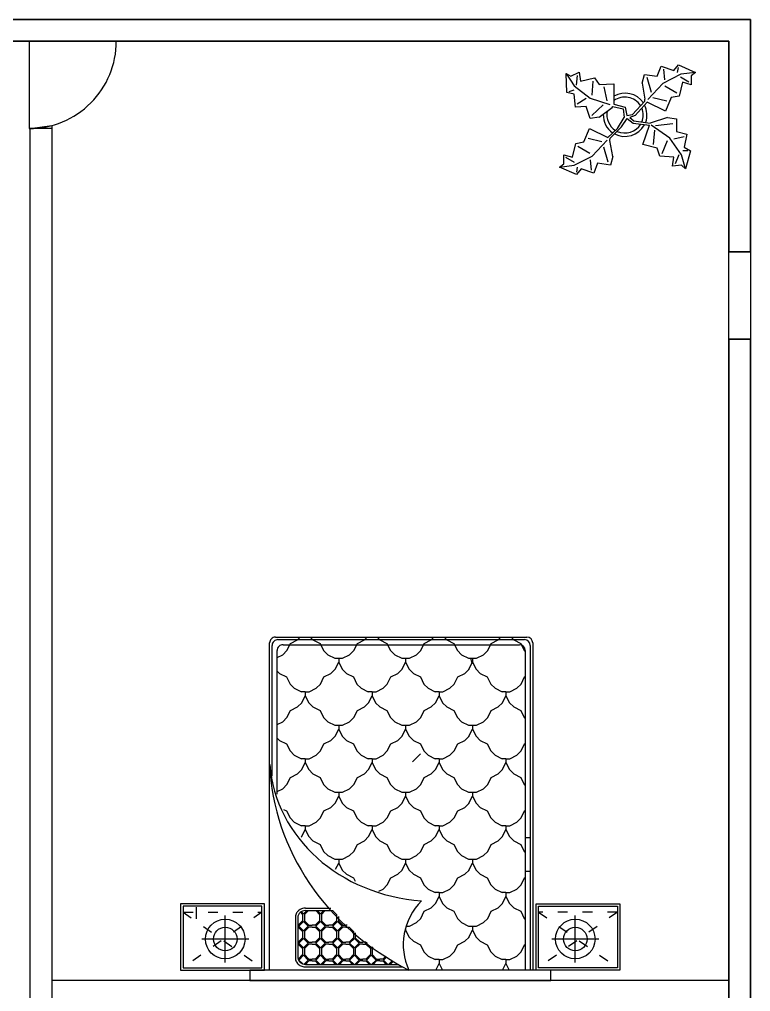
# Model space of a CAD drawing. Header units: inches. Extents: x -2288 to 2509, y 3194 to 5046.
# Drawn here: x -1173.6 to -972.7, y 3527.3 to 3794.3 of the extents above; entities that cross this region are included whole.
import ezdxf

# ---------------------------------------------------------------- set-up
doc = ezdxf.new("R2010")
doc.units = ezdxf.units.IN
doc.header["$MEASUREMENT"] = 0
doc.linetypes.add('ACAD_ISO03W100', pattern=[30, 12, -18])

# ---------------------------------------------------------------- blocks, each defined once
blk = doc.blocks.new('A$C029D5C69')
for p, q in [((0.4164, 2.0693), (0.4164, 2.0066)), ((2.2315, 2.0693), (0.4164, 2.0693)), ((2.2315, 2.0066), (2.2315, 2.0693)), ((0, 1.606), (0, 2.0066)), ((0, 2.0066), (0.505, 2.0066)), ((0.0151, 1.6211), (0.0151, 1.9915)), ((0.0151, 1.9915), (0.4899, 1.9915)), ((0.4164, 2.0066), (2.2315, 2.0066)), ((0.4899, 1.9915), (0.4899, 1.6211)), ((0.505, 2.0066), (0.505, 1.606)), ((0.5252, 0.0351), (0.5252, 2.0066)), ((0.5403, 0.0502), (0.5403, 2.0066)), ((0.5706, 0.0805), (0.5706, 2.0066)), ((0.6869, 1.966), (0.6666, 2.0066)), ((0.7072, 2.0066), (0.6869, 1.966)), ((1.0902, 1.966), (1.0699, 2.0066)), ((1.1106, 2.0066), (1.0902, 1.966)), ((2.1114, 2.0087), (2.1114, 0.0351)), ((2.6479, 2.0066), (2.1429, 2.0066)), ((2.1429, 2.0066), (2.1429, 1.606)), ((2.6328, 1.9915), (2.158, 1.9915)), ((2.158, 1.9915), (2.158, 1.6211)), ((2.6328, 1.6211), (2.6328, 1.9915)), ((2.6479, 1.606), (2.6479, 2.0066)), ((0.2689, 1.9609), (0.2689, 1.6764)), ((0.6634, 1.9425), (0.621, 1.9213)), ((0.6634, 1.9425), (0.621, 1.9213)), ((0.6869, 1.9425), (0.6634, 1.9425)), ((0.6869, 1.9425), (0.6869, 1.966)), ((0.6869, 1.9425), (0.6869, 1.966)), ((0.6869, 1.9425), (0.7104, 1.9425)), ((0.7528, 1.9213), (0.7104, 1.9425)), ((0.7528, 1.9213), (0.7104, 1.9425)), ((1.0668, 1.9425), (1.0244, 1.9213)), ((1.0668, 1.9425), (1.0244, 1.9213)), ((1.0902, 1.9425), (1.0668, 1.9425)), ((1.0902, 1.9425), (1.0902, 1.966)), ((1.0902, 1.9425), (1.0902, 1.966)), ((1.0902, 1.9425), (1.1137, 1.9425)), ((1.1561, 1.9213), (1.1137, 1.9425)), ((1.1561, 1.9213), (1.1137, 1.9425)), ((1.8954, 1.9865), (1.3081, 1.9865)), ((1.8954, 1.9713), (1.3339, 1.9713)), ((1.3849, 1.9713), (1.3656, 1.952)), ((1.3945, 1.9713), (1.3714, 1.9483)), ((1.4249, 1.945), (1.3986, 1.9713)), ((1.4249, 1.945), (1.4059, 1.926)), ((1.4288, 1.9507), (1.4081, 1.9713)), ((1.4288, 1.9394), (1.4116, 1.9222)), ((1.4476, 1.9507), (1.4288, 1.9507)), ((1.4288, 1.9393), (1.4476, 1.9393)), ((1.4476, 1.9507), (1.4664, 1.9507)), ((1.4664, 1.9393), (1.4476, 1.9393)), ((1.487, 1.9713), (1.4664, 1.9507)), ((1.493, 1.9128), (1.4664, 1.9394)), ((1.4966, 1.9713), (1.4703, 1.945)), ((1.4986, 1.9167), (1.4703, 1.945)), ((1.527, 1.945), (1.4986, 1.9167)), ((1.527, 1.945), (1.5007, 1.9713)), ((1.5309, 1.9394), (1.5043, 1.9128)), ((1.5309, 1.9507), (1.5102, 1.9713)), ((1.5497, 1.9507), (1.5309, 1.9507)), ((1.5309, 1.9393), (1.5497, 1.9393)), ((1.5497, 1.9507), (1.5685, 1.9507)), ((1.5685, 1.9393), (1.5497, 1.9393)), ((1.5891, 1.9713), (1.5685, 1.9507)), ((1.595, 1.9128), (1.5685, 1.9394)), ((1.5987, 1.9713), (1.5724, 1.945)), ((1.6007, 1.9167), (1.5724, 1.945)), ((1.6291, 1.945), (1.6007, 1.9167)), ((1.6291, 1.945), (1.6028, 1.9713)), ((1.633, 1.9394), (1.6064, 1.9128)), ((1.633, 1.9507), (1.6123, 1.9713)), ((1.6518, 1.9507), (1.633, 1.9507)), ((1.633, 1.9393), (1.6518, 1.9393)), ((1.6518, 1.9507), (1.6706, 1.9507)), ((1.6706, 1.9393), (1.6518, 1.9393)), ((1.6912, 1.9713), (1.6706, 1.9507)), ((1.6971, 1.9128), (1.6706, 1.9394)), ((1.7008, 1.9713), (1.6745, 1.945)), ((1.7028, 1.9167), (1.6745, 1.945)), ((1.7312, 1.945), (1.7028, 1.9167)), ((1.7312, 1.945), (1.7049, 1.9713)), ((1.7351, 1.9394), (1.7085, 1.9128)), ((1.7351, 1.9507), (1.7144, 1.9713)), ((1.7539, 1.9507), (1.7351, 1.9507)), ((1.7351, 1.9393), (1.7539, 1.9393)), ((1.7539, 1.9507), (1.7727, 1.9507)), ((1.7727, 1.9393), (1.7539, 1.9393)), ((1.7933, 1.9713), (1.7727, 1.9507)), ((1.7992, 1.9128), (1.7727, 1.9394)), ((1.8029, 1.9713), (1.7766, 1.945)), ((1.8049, 1.9167), (1.7766, 1.945)), ((1.8333, 1.945), (1.8049, 1.9167)), ((1.8333, 1.945), (1.807, 1.9713)), ((1.8372, 1.9394), (1.8106, 1.9128)), ((1.8372, 1.9507), (1.8165, 1.9713)), ((1.856, 1.9507), (1.8372, 1.9507)), ((1.8372, 1.9393), (1.856, 1.9393)), ((1.856, 1.9507), (1.8748, 1.9507)), ((1.8748, 1.9393), (1.856, 1.9393)), ((1.8954, 1.9713), (1.8748, 1.9507)), ((1.9013, 1.9128), (1.8748, 1.9394)), ((1.9043, 1.9707), (1.8787, 1.945)), ((1.907, 1.9167), (1.8787, 1.945)), ((1.9354, 1.945), (1.907, 1.9167)), ((1.9354, 1.945), (1.9114, 1.969)), ((1.9393, 1.9394), (1.9127, 1.9128)), ((1.9393, 1.9393), (1.9404, 1.9393)), ((2.379, 1.9609), (2.379, 1.6764)), ((0.5955, 1.8958), (0.5743, 1.8534)), ((0.621, 1.9213), (0.5955, 1.8958)), ((0.7783, 1.8958), (0.7528, 1.9213)), ((0.7995, 1.8534), (0.7783, 1.8958)), ((0.9989, 1.8958), (0.9777, 1.8534)), ((1.0243, 1.9213), (0.9988, 1.8958)), ((1.1816, 1.8958), (1.1561, 1.9213)), ((1.2028, 1.8534), (1.1816, 1.8958)), ((1.493, 1.8752), (1.4867, 1.869)), ((1.493, 1.8752), (1.493, 1.9128)), ((1.5043, 1.8752), (1.5043, 1.9128)), ((1.5309, 1.8486), (1.5043, 1.8752)), ((1.595, 1.8752), (1.5685, 1.8486)), ((1.595, 1.8752), (1.595, 1.9128)), ((1.6064, 1.8752), (1.6064, 1.9128)), ((1.633, 1.8486), (1.6064, 1.8752)), ((1.6971, 1.8752), (1.6706, 1.8486)), ((1.6971, 1.8752), (1.6971, 1.9128)), ((1.7085, 1.8752), (1.7085, 1.9128)), ((1.7351, 1.8486), (1.7085, 1.8752)), ((1.7992, 1.8752), (1.7727, 1.8486)), ((1.7992, 1.8752), (1.7992, 1.9128)), ((1.8106, 1.8752), (1.8106, 1.9128)), ((1.8372, 1.8486), (1.8106, 1.8752)), ((1.9013, 1.8752), (1.8748, 1.8486)), ((1.9013, 1.8752), (1.9013, 1.9128)), ((1.9127, 1.8752), (1.9127, 1.9128)), ((1.9393, 1.8486), (1.9127, 1.8752)), ((1.9414, 1.688), (1.9414, 1.931)), ((1.9565, 1.688), (1.9565, 1.931)), ((0.1267, 1.8186), (0.4111, 1.8186)), ((0.5743, 1.8534), (0.5706, 1.8515)), ((0.5743, 1.8534), (0.5706, 1.8515)), ((0.8419, 1.8322), (0.7995, 1.8534)), ((0.8419, 1.8322), (0.7995, 1.8534)), ((0.8674, 1.8067), (0.8419, 1.8322)), ((0.9352, 1.8322), (0.9097, 1.8067)), ((0.9777, 1.8534), (0.9353, 1.8322)), ((0.9777, 1.8534), (0.9353, 1.8322)), ((1.2452, 1.8322), (1.2028, 1.8534)), ((1.2452, 1.8322), (1.2028, 1.8534)), ((1.2707, 1.8067), (1.2452, 1.8322)), ((1.4986, 1.8713), (1.4922, 1.8648)), ((1.527, 1.8429), (1.4986, 1.8713)), ((1.527, 1.8429), (1.5242, 1.8401)), ((1.5309, 1.8373), (1.5295, 1.8359)), ((1.5497, 1.8486), (1.5309, 1.8486)), ((1.5309, 1.8373), (1.5497, 1.8373)), ((1.5497, 1.8486), (1.5685, 1.8486)), ((1.5685, 1.8373), (1.5497, 1.8373)), ((1.595, 1.8107), (1.5685, 1.8373)), ((1.6007, 1.8713), (1.5724, 1.8429)), ((1.6007, 1.8146), (1.5724, 1.8429)), ((1.6291, 1.8429), (1.6007, 1.8713)), ((1.6291, 1.8429), (1.6007, 1.8146)), ((1.633, 1.8373), (1.6064, 1.8107)), ((1.6518, 1.8486), (1.633, 1.8486)), ((1.633, 1.8373), (1.6518, 1.8373)), ((1.6518, 1.8486), (1.6706, 1.8486)), ((1.6706, 1.8373), (1.6518, 1.8373)), ((1.6971, 1.8107), (1.6706, 1.8373)), ((1.7028, 1.8713), (1.6745, 1.8429)), ((1.7028, 1.8146), (1.6745, 1.8429)), ((1.7312, 1.8429), (1.7028, 1.8713)), ((1.7312, 1.8429), (1.7028, 1.8146)), ((1.7351, 1.8373), (1.7085, 1.8107)), ((1.7539, 1.8486), (1.7351, 1.8486)), ((1.7351, 1.8373), (1.7539, 1.8373)), ((1.7539, 1.8486), (1.7727, 1.8486)), ((1.7727, 1.8373), (1.7539, 1.8373)), ((1.7992, 1.8107), (1.7727, 1.8373)), ((1.8049, 1.8713), (1.7766, 1.8429)), ((1.8049, 1.8146), (1.7766, 1.8429)), ((1.8333, 1.8429), (1.8049, 1.8713)), ((1.8333, 1.8429), (1.8049, 1.8146)), ((1.8372, 1.8373), (1.8106, 1.8107)), ((1.856, 1.8486), (1.8372, 1.8486)), ((1.8372, 1.8373), (1.856, 1.8373)), ((1.856, 1.8486), (1.8748, 1.8486)), ((1.8748, 1.8373), (1.856, 1.8373)), ((1.9013, 1.8107), (1.8748, 1.8373)), ((1.907, 1.8713), (1.8787, 1.8429)), ((1.907, 1.8146), (1.8787, 1.8429)), ((1.9354, 1.8429), (1.907, 1.8713)), ((1.9354, 1.8429), (1.907, 1.8146)), ((1.9393, 1.8373), (1.9127, 1.8107)), ((1.9414, 1.8486), (1.9393, 1.8486)), ((1.9393, 1.8373), (1.9414, 1.8373)), ((2.2367, 1.8186), (2.5212, 1.8186)), ((0.8886, 1.7643), (0.8674, 1.8067)), ((0.9098, 1.8067), (0.8886, 1.7643)), ((0.8886, 1.7408), (0.8886, 1.7643)), ((1.2919, 1.7643), (1.2707, 1.8067)), ((1.2981, 1.7768), (1.2919, 1.7643)), ((1.2919, 1.7519), (1.2919, 1.7643)), ((1.595, 1.7806), (1.595, 1.8107)), ((1.6064, 1.7731), (1.6064, 1.8107)), ((1.633, 1.7465), (1.6064, 1.7731)), ((1.6971, 1.7731), (1.6706, 1.7465)), ((1.7028, 1.7692), (1.6745, 1.7408)), ((1.6971, 1.7731), (1.6971, 1.8107)), ((1.7312, 1.7408), (1.7028, 1.7692)), ((1.7085, 1.7731), (1.7085, 1.8107)), ((1.7351, 1.7465), (1.7085, 1.7731)), ((1.7992, 1.7731), (1.7727, 1.7465)), ((1.8049, 1.7692), (1.7766, 1.7408)), ((1.7992, 1.7731), (1.7992, 1.8107)), ((1.8333, 1.7408), (1.8049, 1.7692)), ((1.8106, 1.7731), (1.8106, 1.8107)), ((1.8372, 1.7465), (1.8106, 1.7731)), ((1.9013, 1.7731), (1.8748, 1.7465)), ((1.907, 1.7692), (1.8787, 1.7408)), ((1.9013, 1.7731), (1.9013, 1.8107)), ((1.9354, 1.7408), (1.907, 1.7692)), ((1.9127, 1.7731), (1.9127, 1.8107)), ((1.9393, 1.7465), (1.9127, 1.7731)), ((0.5766, 1.6941), (0.5706, 1.7002)), ((0.8227, 1.7196), (0.7972, 1.6941)), ((0.8651, 1.7408), (0.8227, 1.7196)), ((0.8651, 1.7408), (0.8227, 1.7196)), ((0.912, 1.7408), (0.8651, 1.7408)), ((0.9544, 1.7196), (0.912, 1.7408)), ((0.9544, 1.7196), (0.912, 1.7408)), ((0.98, 1.6941), (0.9545, 1.7196)), ((1.226, 1.7196), (1.2005, 1.6941)), ((1.2684, 1.7408), (1.226, 1.7196)), ((1.2684, 1.7408), (1.226, 1.7196)), ((1.2885, 1.7408), (1.2684, 1.7408)), ((1.6518, 1.7465), (1.633, 1.7465)), ((1.6443, 1.7352), (1.6518, 1.7352)), ((1.6518, 1.7465), (1.6706, 1.7465)), ((1.6706, 1.7352), (1.6518, 1.7352)), ((1.6971, 1.7086), (1.6706, 1.7352)), ((1.7028, 1.7125), (1.6745, 1.7408)), ((1.6971, 1.682), (1.6971, 1.7086)), ((1.7312, 1.7408), (1.7028, 1.7125)), ((1.7351, 1.7352), (1.7085, 1.7086)), ((1.7085, 1.671), (1.7085, 1.7086)), ((1.7539, 1.7465), (1.7351, 1.7465)), ((1.7351, 1.7352), (1.7539, 1.7352)), ((1.7539, 1.7465), (1.7727, 1.7465)), ((1.7727, 1.7352), (1.7539, 1.7352)), ((1.7992, 1.7086), (1.7727, 1.7352)), ((1.8049, 1.7125), (1.7766, 1.7408)), ((1.7992, 1.671), (1.7992, 1.7086)), ((1.8333, 1.7408), (1.8049, 1.7125)), ((1.8372, 1.7352), (1.8106, 1.7086)), ((1.8106, 1.671), (1.8106, 1.7086)), ((1.856, 1.7465), (1.8372, 1.7465)), ((1.8372, 1.7352), (1.856, 1.7352)), ((1.856, 1.7465), (1.8748, 1.7465)), ((1.8748, 1.7352), (1.856, 1.7352)), ((1.9013, 1.7086), (1.8748, 1.7352)), ((1.907, 1.7125), (1.8787, 1.7408)), ((1.9013, 1.671), (1.9013, 1.7086)), ((1.9354, 1.7408), (1.907, 1.7125)), ((1.9393, 1.7352), (1.9127, 1.7086)), ((1.9127, 1.671), (1.9127, 1.7086)), ((1.9414, 1.7465), (1.9393, 1.7465)), ((1.9393, 1.7352), (1.9414, 1.7352)), ((0.5978, 1.6517), (0.5766, 1.6941)), ((0.6402, 1.6305), (0.5978, 1.6517)), ((0.6402, 1.6305), (0.5978, 1.6517)), ((0.776, 1.6517), (0.7336, 1.6305)), ((0.776, 1.6517), (0.7336, 1.6305)), ((0.7972, 1.6941), (0.776, 1.6517)), ((1.0011, 1.6517), (0.9799, 1.6941)), ((1.0435, 1.6305), (1.0011, 1.6517)), ((1.0435, 1.6305), (1.0011, 1.6517)), ((1.1793, 1.6517), (1.1369, 1.6305)), ((1.1793, 1.6517), (1.1369, 1.6305)), ((1.2005, 1.6941), (1.1793, 1.6517)), ((1.7318, 1.6477), (1.7085, 1.671)), ((1.8961, 1.6477), (1.7289, 1.6477)), ((1.7992, 1.671), (1.7759, 1.6477)), ((1.8049, 1.6671), (1.7855, 1.6477)), ((1.8244, 1.6477), (1.8049, 1.6671)), ((1.8339, 1.6477), (1.8106, 1.671)), ((1.9013, 1.671), (1.878, 1.6477)), ((1.907, 1.6671), (1.8876, 1.6477)), ((1.9202, 1.6539), (1.907, 1.6671)), ((1.926, 1.6577), (1.9127, 1.671)), ((2.5551, 1.6275), (2.5551, 1.696)), ((0.505, 1.606), (0, 1.606)), ((0.4899, 1.6211), (0.0151, 1.6211)), ((0.6657, 1.605), (0.6402, 1.6305)), ((0.6869, 1.5626), (0.6657, 1.605)), ((0.7081, 1.605), (0.6869, 1.5626)), ((0.7336, 1.6305), (0.7081, 1.605)), ((1.0691, 1.605), (1.0436, 1.6305)), ((1.0902, 1.5626), (1.069, 1.605)), ((1.1114, 1.605), (1.0902, 1.5626)), ((1.1369, 1.6305), (1.1114, 1.605)), ((1.8961, 1.6325), (1.7422, 1.6325)), ((2.1429, 1.606), (2.6479, 1.606)), ((2.158, 1.6211), (2.6328, 1.6211)), ((0.6634, 1.5391), (0.621, 1.5179)), ((0.6634, 1.5391), (0.621, 1.5179)), ((0.6869, 1.5392), (0.6634, 1.5392)), ((0.6869, 1.5392), (0.6869, 1.5626)), ((0.6869, 1.5392), (0.6869, 1.5626)), ((0.6869, 1.5392), (0.7104, 1.5392)), ((0.7528, 1.5179), (0.7104, 1.5391)), ((0.7528, 1.5179), (0.7104, 1.5391)), ((1.0668, 1.5391), (1.0244, 1.5179)), ((1.0668, 1.5391), (1.0244, 1.5179)), ((1.0902, 1.5392), (1.0668, 1.5392)), ((1.0902, 1.5392), (1.0902, 1.5626)), ((1.0902, 1.5392), (1.0902, 1.5626)), ((1.0902, 1.5392), (1.1137, 1.5392)), ((1.1561, 1.5179), (1.1137, 1.5391)), ((1.1561, 1.5179), (1.1137, 1.5391)), ((1.4534, 1.5308), (1.4277, 1.5179)), ((1.4534, 1.5308), (1.4277, 1.5179)), ((0.5955, 1.4925), (0.5743, 1.4501)), ((0.621, 1.5179), (0.5955, 1.4924)), ((0.7783, 1.4924), (0.7528, 1.5179)), ((0.7995, 1.4501), (0.7783, 1.4925)), ((0.9989, 1.4925), (0.9777, 1.4501)), ((1.0243, 1.5179), (0.9988, 1.4924)), ((1.1816, 1.4924), (1.1561, 1.5179)), ((1.2028, 1.4501), (1.1816, 1.4925)), ((1.4022, 1.4925), (1.381, 1.4501)), ((1.4277, 1.5179), (1.4022, 1.4924)), ((1.6062, 1.4501), (1.5966, 1.4692)), ((0.5403, 1.4117), (0.5706, 1.4117)), ((0.5743, 1.45), (0.5706, 1.4481)), ((0.5743, 1.45), (0.5706, 1.4481)), ((0.8419, 1.4288), (0.7995, 1.45)), ((0.8419, 1.4288), (0.7995, 1.45)), ((0.8674, 1.4033), (0.8419, 1.4288)), ((0.9352, 1.4288), (0.9097, 1.4033)), ((0.9777, 1.45), (0.9353, 1.4288)), ((0.9777, 1.45), (0.9353, 1.4288)), ((1.2452, 1.4288), (1.2028, 1.45)), ((1.2452, 1.4288), (1.2028, 1.45)), ((1.2707, 1.4033), (1.2452, 1.4288)), ((1.3386, 1.4288), (1.3131, 1.4033)), ((1.381, 1.45), (1.3386, 1.4288)), ((1.381, 1.45), (1.3386, 1.4288)), ((1.6486, 1.4288), (1.6062, 1.45)), ((1.6486, 1.4288), (1.6062, 1.45)), ((1.6741, 1.4033), (1.6486, 1.4288)), ((0.8886, 1.361), (0.8674, 1.4034)), ((0.9098, 1.4034), (0.8886, 1.361)), ((0.8886, 1.3375), (0.8886, 1.3609)), ((1.2919, 1.361), (1.2707, 1.4034)), ((1.3131, 1.4034), (1.2919, 1.361)), ((1.2919, 1.3375), (1.2919, 1.3609)), ((1.6953, 1.361), (1.6741, 1.4034)), ((1.714, 1.3984), (1.6953, 1.361)), ((1.6953, 1.3375), (1.6953, 1.3609)), ((0.5766, 1.2908), (0.5706, 1.2968)), ((0.5978, 1.2484), (0.5766, 1.2908)), ((0.7972, 1.2908), (0.776, 1.2484)), ((0.8227, 1.3163), (0.7972, 1.2908)), ((0.8651, 1.3374), (0.8227, 1.3162)), ((0.8651, 1.3374), (0.8227, 1.3162)), ((0.912, 1.3375), (0.8651, 1.3375)), ((0.9544, 1.3162), (0.912, 1.3374)), ((0.9544, 1.3162), (0.912, 1.3374)), ((0.98, 1.2908), (0.9545, 1.3163)), ((1.0011, 1.2484), (0.9799, 1.2908)), ((1.2005, 1.2908), (1.1793, 1.2484)), ((1.226, 1.3163), (1.2005, 1.2908)), ((1.2684, 1.3374), (1.226, 1.3162)), ((1.2684, 1.3374), (1.226, 1.3162)), ((1.3154, 1.3375), (1.2684, 1.3375)), ((1.3578, 1.3162), (1.3154, 1.3374)), ((1.3578, 1.3162), (1.3154, 1.3374)), ((1.3833, 1.2908), (1.3578, 1.3163)), ((1.4045, 1.2484), (1.3833, 1.2908)), ((1.6039, 1.2908), (1.5827, 1.2484)), ((1.6294, 1.3163), (1.6039, 1.2908)), ((1.6718, 1.3374), (1.6294, 1.3162)), ((1.6718, 1.3374), (1.6294, 1.3162)), ((1.7187, 1.3375), (1.6718, 1.3375)), ((1.7611, 1.3162), (1.7187, 1.3374)), ((1.7611, 1.3162), (1.7187, 1.3374)), ((1.7867, 1.2908), (1.7611, 1.3163)), ((1.8078, 1.2484), (1.7866, 1.2908)), ((0.6402, 1.2271), (0.5978, 1.2483)), ((0.6402, 1.2271), (0.5978, 1.2483)), ((0.776, 1.2483), (0.7336, 1.2271)), ((0.776, 1.2483), (0.7336, 1.2271)), ((1.0435, 1.2271), (1.0011, 1.2483)), ((1.0435, 1.2271), (1.0011, 1.2483)), ((1.1793, 1.2483), (1.1369, 1.2271)), ((1.1793, 1.2483), (1.1369, 1.2271)), ((1.4469, 1.2271), (1.4045, 1.2483)), ((1.4469, 1.2271), (1.4045, 1.2483)), ((1.5827, 1.2483), (1.5403, 1.2271)), ((1.5827, 1.2483), (1.5403, 1.2271)), ((1.8502, 1.2271), (1.8078, 1.2483)), ((1.8502, 1.2271), (1.8078, 1.2483)), ((0.5403, 1.21), (0.5706, 1.21)), ((0.6657, 1.2017), (0.6402, 1.2272)), ((0.6869, 1.1593), (0.6657, 1.2017)), ((0.7081, 1.2017), (0.6869, 1.1593)), ((0.7336, 1.2272), (0.7081, 1.2017)), ((1.0691, 1.2017), (1.0436, 1.2272)), ((1.0902, 1.1593), (1.069, 1.2017)), ((1.1114, 1.2017), (1.0902, 1.1593)), ((1.1369, 1.2272), (1.1114, 1.2017)), ((1.4724, 1.2017), (1.4469, 1.2272)), ((1.4936, 1.1593), (1.4724, 1.2017)), ((1.5148, 1.2017), (1.4936, 1.1593)), ((1.5403, 1.2272), (1.5148, 1.2017)), ((1.8758, 1.2017), (1.8503, 1.2272)), ((1.8969, 1.1593), (1.8757, 1.2017)), ((1.9181, 1.2017), (1.8969, 1.1593)), ((1.9215, 1.2051), (1.9181, 1.2017)), ((0.621, 1.1146), (0.5955, 1.0891)), ((0.6634, 1.1358), (0.621, 1.1146)), ((0.6634, 1.1358), (0.621, 1.1146)), ((0.6869, 1.1358), (0.6634, 1.1358)), ((0.6869, 1.1358), (0.6869, 1.1593)), ((0.6869, 1.1358), (0.6869, 1.1593)), ((0.6869, 1.1358), (0.7104, 1.1358)), ((0.7528, 1.1146), (0.7104, 1.1358)), ((0.7528, 1.1146), (0.7104, 1.1358)), ((0.7783, 1.0891), (0.7528, 1.1146)), ((1.0243, 1.1146), (0.9988, 1.0891)), ((1.0668, 1.1358), (1.0244, 1.1146)), ((1.0668, 1.1358), (1.0244, 1.1146)), ((1.0902, 1.1358), (1.0668, 1.1358)), ((1.0902, 1.1358), (1.0902, 1.1593)), ((1.0902, 1.1358), (1.0902, 1.1593)), ((1.0902, 1.1358), (1.1137, 1.1358)), ((1.1561, 1.1146), (1.1137, 1.1358)), ((1.1561, 1.1146), (1.1137, 1.1358)), ((1.1816, 1.0891), (1.1561, 1.1146)), ((1.4277, 1.1146), (1.4022, 1.0891)), ((1.4701, 1.1358), (1.4277, 1.1146)), ((1.4701, 1.1358), (1.4277, 1.1146)), ((1.4936, 1.1358), (1.4701, 1.1358)), ((1.4936, 1.1358), (1.4936, 1.1593)), ((1.4936, 1.1358), (1.4936, 1.1593)), ((1.4936, 1.1358), (1.5171, 1.1358)), ((1.5595, 1.1146), (1.5171, 1.1358)), ((1.5595, 1.1146), (1.5171, 1.1358)), ((1.585, 1.0891), (1.5595, 1.1146)), ((1.831, 1.1146), (1.8055, 1.0891)), ((1.8735, 1.1358), (1.8311, 1.1146)), ((1.8735, 1.1358), (1.8311, 1.1146)), ((1.8969, 1.1358), (1.8735, 1.1358)), ((1.8969, 1.1358), (1.8969, 1.1593)), ((1.8969, 1.1358), (1.8969, 1.1593)), ((1.8969, 1.1358), (1.9204, 1.1358)), ((1.9628, 1.1146), (1.9204, 1.1358)), ((1.9628, 1.1146), (1.9204, 1.1358)), ((1.9883, 1.0891), (1.9628, 1.1146)), ((0.5955, 1.0891), (0.5743, 1.0467)), ((0.7995, 1.0467), (0.7783, 1.0891)), ((0.9989, 1.0891), (0.9777, 1.0467)), ((1.2028, 1.0467), (1.1816, 1.0891)), ((1.4022, 1.0891), (1.381, 1.0467)), ((1.6062, 1.0467), (1.585, 1.0891)), ((1.8056, 1.0891), (1.7844, 1.0467)), ((2.0095, 1.0467), (1.9883, 1.0891)), ((0.5743, 1.0467), (0.5706, 1.0448)), ((0.5743, 1.0467), (0.5706, 1.0448)), ((0.8419, 1.0255), (0.7995, 1.0467)), ((0.8419, 1.0255), (0.7995, 1.0467)), ((0.8674, 1), (0.8419, 1.0255)), ((0.8886, 0.9576), (0.8674, 1)), ((0.9098, 1), (0.8886, 0.9576)), ((0.9352, 1.0255), (0.9097, 1)), ((0.9777, 1.0467), (0.9353, 1.0255)), ((0.9777, 1.0467), (0.9353, 1.0255)), ((1.2452, 1.0255), (1.2028, 1.0467)), ((1.2452, 1.0255), (1.2028, 1.0467)), ((1.2707, 1), (1.2452, 1.0255)), ((1.2919, 0.9576), (1.2707, 1)), ((1.3131, 1), (1.2919, 0.9576)), ((1.3386, 1.0255), (1.3131, 1)), ((1.381, 1.0467), (1.3386, 1.0255)), ((1.381, 1.0467), (1.3386, 1.0255)), ((1.6486, 1.0255), (1.6062, 1.0467)), ((1.6486, 1.0255), (1.6062, 1.0467)), ((1.6741, 1), (1.6486, 1.0255)), ((1.6953, 0.9576), (1.6741, 1)), ((1.7165, 1), (1.6953, 0.9576)), ((1.7419, 1.0255), (1.7164, 1)), ((1.7844, 1.0467), (1.742, 1.0255)), ((1.7844, 1.0467), (1.742, 1.0255)), ((2.0276, 1.0376), (2.0095, 1.0467)), ((2.0276, 1.0376), (2.0095, 1.0467)), ((0.8886, 0.9341), (0.8886, 0.9576)), ((1.2919, 0.9341), (1.2919, 0.9576)), ((1.6953, 0.9341), (1.6953, 0.9576)), ((2.066, 0.9457), (2.066, 0.0805)), ((0.5766, 0.8874), (0.5706, 0.8935)), ((0.5978, 0.845), (0.5766, 0.8874)), ((0.7972, 0.8874), (0.776, 0.845)), ((0.8227, 0.9129), (0.7972, 0.8874)), ((0.8651, 0.9341), (0.8227, 0.9129)), ((0.8651, 0.9341), (0.8227, 0.9129)), ((0.912, 0.9341), (0.8651, 0.9341)), ((0.9544, 0.9129), (0.912, 0.9341)), ((0.9544, 0.9129), (0.912, 0.9341)), ((0.98, 0.8874), (0.9545, 0.9129)), ((1.0011, 0.845), (0.9799, 0.8874)), ((1.2005, 0.8874), (1.1793, 0.845)), ((1.226, 0.9129), (1.2005, 0.8874)), ((1.2684, 0.9341), (1.226, 0.9129)), ((1.2684, 0.9341), (1.226, 0.9129)), ((1.3154, 0.9341), (1.2684, 0.9341)), ((1.3578, 0.9129), (1.3154, 0.9341)), ((1.3578, 0.9129), (1.3154, 0.9341)), ((1.3833, 0.8874), (1.3578, 0.9129)), ((1.4045, 0.845), (1.3833, 0.8874)), ((1.6039, 0.8874), (1.5827, 0.845)), ((1.6294, 0.9129), (1.6039, 0.8874)), ((1.6718, 0.9341), (1.6294, 0.9129)), ((1.6718, 0.9341), (1.6294, 0.9129)), ((1.7187, 0.9341), (1.6718, 0.9341)), ((1.7611, 0.9129), (1.7187, 0.9341)), ((1.7611, 0.9129), (1.7187, 0.9341)), ((1.7867, 0.8874), (1.7611, 0.9129)), ((1.8078, 0.845), (1.7866, 0.8874)), ((2.0072, 0.8874), (1.986, 0.845)), ((2.0327, 0.9129), (2.0072, 0.8874)), ((2.066, 0.9295), (2.0327, 0.9129)), ((2.066, 0.9295), (2.0327, 0.9129)), ((0.6402, 0.8238), (0.5978, 0.845)), ((0.6402, 0.8238), (0.5978, 0.845)), ((0.6657, 0.7983), (0.6402, 0.8238)), ((0.7336, 0.8238), (0.7081, 0.7983)), ((0.776, 0.845), (0.7336, 0.8238)), ((0.776, 0.845), (0.7336, 0.8238)), ((1.0435, 0.8238), (1.0011, 0.845)), ((1.0435, 0.8238), (1.0011, 0.845)), ((1.0691, 0.7983), (1.0436, 0.8238)), ((1.1369, 0.8238), (1.1114, 0.7983)), ((1.1793, 0.845), (1.1369, 0.8238)), ((1.1793, 0.845), (1.1369, 0.8238)), ((1.4469, 0.8238), (1.4045, 0.845)), ((1.4469, 0.8238), (1.4045, 0.845)), ((1.4724, 0.7983), (1.4469, 0.8238)), ((1.5403, 0.8238), (1.5148, 0.7983)), ((1.5827, 0.845), (1.5403, 0.8238)), ((1.5827, 0.845), (1.5403, 0.8238)), ((1.8502, 0.8238), (1.8078, 0.845)), ((1.8502, 0.8238), (1.8078, 0.845)), ((1.8758, 0.7983), (1.8503, 0.8238)), ((1.9436, 0.8238), (1.9181, 0.7983)), ((1.986, 0.845), (1.9436, 0.8238)), ((1.986, 0.845), (1.9436, 0.8238)), ((2.0962, 0.8369), (2.0962, 0.0502)), ((0.6869, 0.7559), (0.6657, 0.7983)), ((0.7081, 0.7983), (0.6869, 0.7559)), ((1.0902, 0.7559), (1.069, 0.7983)), ((1.1114, 0.7983), (1.0902, 0.7559)), ((1.4936, 0.7559), (1.4724, 0.7983)), ((1.5148, 0.7983), (1.4936, 0.7559)), ((1.8969, 0.7559), (1.8757, 0.7983)), ((1.9181, 0.7983), (1.8969, 0.7559)), ((0.621, 0.7113), (0.5955, 0.6858)), ((0.6634, 0.7324), (0.621, 0.7112)), ((0.6634, 0.7324), (0.621, 0.7112)), ((0.6869, 0.7325), (0.6634, 0.7325)), ((0.6869, 0.7325), (0.6869, 0.7559)), ((0.6869, 0.7325), (0.6869, 0.7559)), ((0.6869, 0.7325), (0.7104, 0.7325)), ((0.7528, 0.7112), (0.7104, 0.7324)), ((0.7528, 0.7112), (0.7104, 0.7324)), ((0.7783, 0.6858), (0.7528, 0.7113)), ((1.0243, 0.7113), (0.9988, 0.6858)), ((1.0668, 0.7324), (1.0244, 0.7112)), ((1.0668, 0.7324), (1.0244, 0.7112)), ((1.0902, 0.7325), (1.0668, 0.7325)), ((1.0902, 0.7325), (1.0902, 0.7559)), ((1.0902, 0.7325), (1.0902, 0.7559)), ((1.0902, 0.7325), (1.1137, 0.7325)), ((1.1561, 0.7112), (1.1137, 0.7324)), ((1.1561, 0.7112), (1.1137, 0.7324)), ((1.1816, 0.6858), (1.1561, 0.7113)), ((1.2024, 0.7028), (1.2503, 0.7507)), ((1.4277, 0.7113), (1.4022, 0.6858)), ((1.4701, 0.7324), (1.4277, 0.7112)), ((1.4701, 0.7324), (1.4277, 0.7112)), ((1.4936, 0.7325), (1.4701, 0.7325)), ((1.4936, 0.7325), (1.4936, 0.7559)), ((1.4936, 0.7325), (1.4936, 0.7559)), ((1.4936, 0.7325), (1.5171, 0.7325)), ((1.5595, 0.7112), (1.5171, 0.7324)), ((1.5595, 0.7112), (1.5171, 0.7324)), ((1.585, 0.6858), (1.5595, 0.7113)), ((1.831, 0.7113), (1.8055, 0.6858)), ((1.8735, 0.7324), (1.8311, 0.7112)), ((1.8735, 0.7324), (1.8311, 0.7112)), ((1.8969, 0.7325), (1.8735, 0.7325)), ((1.8969, 0.7325), (1.8969, 0.7559)), ((1.8969, 0.7325), (1.8969, 0.7559)), ((1.8969, 0.7325), (1.9204, 0.7325)), ((1.9628, 0.7112), (1.9204, 0.7324)), ((1.9628, 0.7112), (1.9204, 0.7324)), ((1.9883, 0.6858), (1.9628, 0.7113)), ((0.5955, 0.6858), (0.5743, 0.6434)), ((0.7995, 0.6434), (0.7783, 0.6858)), ((0.9989, 0.6858), (0.9777, 0.6434)), ((1.2028, 0.6434), (1.1816, 0.6858)), ((1.4022, 0.6858), (1.381, 0.6434)), ((1.6062, 0.6434), (1.585, 0.6858)), ((1.8056, 0.6858), (1.7844, 0.6434)), ((2.0095, 0.6434), (1.9883, 0.6858)), ((0.5743, 0.6433), (0.5706, 0.6414)), ((0.5743, 0.6433), (0.5706, 0.6414)), ((0.8419, 0.6221), (0.7995, 0.6433)), ((0.8419, 0.6221), (0.7995, 0.6433)), ((0.8674, 0.5967), (0.8419, 0.6222)), ((0.8886, 0.5543), (0.8674, 0.5967)), ((0.9098, 0.5967), (0.8886, 0.5543)), ((0.9352, 0.6222), (0.9097, 0.5967)), ((0.9777, 0.6433), (0.9353, 0.6221)), ((0.9777, 0.6433), (0.9353, 0.6221)), ((1.2452, 0.6221), (1.2028, 0.6433)), ((1.2452, 0.6221), (1.2028, 0.6433)), ((1.2707, 0.5967), (1.2452, 0.6222)), ((1.2919, 0.5543), (1.2707, 0.5967)), ((1.3131, 0.5967), (1.2919, 0.5543)), ((1.3386, 0.6222), (1.3131, 0.5967)), ((1.381, 0.6433), (1.3386, 0.6221)), ((1.381, 0.6433), (1.3386, 0.6221)), ((1.6486, 0.6221), (1.6062, 0.6433)), ((1.6486, 0.6221), (1.6062, 0.6433)), ((1.6741, 0.5967), (1.6486, 0.6222)), ((1.6953, 0.5543), (1.6741, 0.5967)), ((1.7165, 0.5967), (1.6953, 0.5543)), ((1.7419, 0.6222), (1.7164, 0.5967)), ((1.7844, 0.6433), (1.742, 0.6221)), ((1.7844, 0.6433), (1.742, 0.6221)), ((2.0519, 0.6221), (2.0095, 0.6433)), ((2.0519, 0.6221), (2.0095, 0.6433)), ((2.066, 0.6081), (2.0519, 0.6222)), ((0.8651, 0.5308), (0.8227, 0.5096)), ((0.8651, 0.5308), (0.8227, 0.5096)), ((0.912, 0.5308), (0.8651, 0.5308)), ((0.8886, 0.5308), (0.8886, 0.5543)), ((0.9544, 0.5096), (0.912, 0.5308)), ((0.9544, 0.5096), (0.912, 0.5308)), ((1.2684, 0.5308), (1.226, 0.5096)), ((1.2684, 0.5308), (1.226, 0.5096)), ((1.3154, 0.5308), (1.2684, 0.5308)), ((1.2919, 0.5308), (1.2919, 0.5543)), ((1.3578, 0.5096), (1.3154, 0.5308)), ((1.3578, 0.5096), (1.3154, 0.5308)), ((1.6718, 0.5308), (1.6294, 0.5096)), ((1.6718, 0.5308), (1.6294, 0.5096)), ((1.7187, 0.5308), (1.6718, 0.5308)), ((1.6953, 0.5308), (1.6953, 0.5543)), ((1.7611, 0.5096), (1.7187, 0.5308)), ((1.7611, 0.5096), (1.7187, 0.5308)), ((0.5766, 0.4841), (0.5706, 0.4901)), ((0.5978, 0.4417), (0.5766, 0.4841)), ((0.7972, 0.4841), (0.776, 0.4417)), ((0.8227, 0.5096), (0.7972, 0.4841)), ((0.98, 0.4841), (0.9545, 0.5096)), ((1.0011, 0.4417), (0.9799, 0.4841)), ((1.2005, 0.4841), (1.1793, 0.4417)), ((1.226, 0.5096), (1.2005, 0.4841)), ((1.3833, 0.4841), (1.3578, 0.5096)), ((1.4045, 0.4417), (1.3833, 0.4841)), ((1.6039, 0.4841), (1.5827, 0.4417)), ((1.6294, 0.5096), (1.6039, 0.4841)), ((1.7867, 0.4841), (1.7611, 0.5096)), ((1.8078, 0.4417), (1.7866, 0.4841)), ((2.0072, 0.4841), (1.986, 0.4417)), ((2.0327, 0.5096), (2.0072, 0.4841)), ((2.066, 0.5262), (2.0327, 0.5096)), ((2.066, 0.5262), (2.0327, 0.5096)), ((0.6402, 0.4205), (0.5978, 0.4417)), ((0.6402, 0.4205), (0.5978, 0.4417)), ((0.6657, 0.395), (0.6402, 0.4205)), ((0.7336, 0.4205), (0.7081, 0.395)), ((0.776, 0.4417), (0.7336, 0.4205)), ((0.776, 0.4417), (0.7336, 0.4205)), ((1.0435, 0.4205), (1.0011, 0.4417)), ((1.0435, 0.4205), (1.0011, 0.4417)), ((1.0691, 0.395), (1.0436, 0.4205)), ((1.1369, 0.4205), (1.1114, 0.395)), ((1.1793, 0.4417), (1.1369, 0.4205)), ((1.1793, 0.4417), (1.1369, 0.4205)), ((1.4469, 0.4205), (1.4045, 0.4417)), ((1.4469, 0.4205), (1.4045, 0.4417)), ((1.4724, 0.395), (1.4469, 0.4205)), ((1.5403, 0.4205), (1.5148, 0.395)), ((1.5827, 0.4417), (1.5403, 0.4205)), ((1.5827, 0.4417), (1.5403, 0.4205)), ((1.8502, 0.4205), (1.8078, 0.4417)), ((1.8502, 0.4205), (1.8078, 0.4417)), ((1.8758, 0.395), (1.8503, 0.4205)), ((1.9436, 0.4205), (1.9181, 0.395)), ((1.986, 0.4417), (1.9436, 0.4205)), ((1.986, 0.4417), (1.9436, 0.4205)), ((0.6869, 0.3526), (0.6657, 0.395)), ((0.7081, 0.395), (0.6869, 0.3526)), ((0.6869, 0.3291), (0.6869, 0.3526)), ((0.6869, 0.3291), (0.6869, 0.3526)), ((1.0902, 0.3526), (1.069, 0.395)), ((1.1114, 0.395), (1.0902, 0.3526)), ((1.0902, 0.3291), (1.0902, 0.3526)), ((1.0902, 0.3291), (1.0902, 0.3526)), ((1.4936, 0.3526), (1.4724, 0.395)), ((1.5148, 0.395), (1.4936, 0.3526)), ((1.4936, 0.3291), (1.4936, 0.3526)), ((1.4936, 0.3291), (1.4936, 0.3526)), ((1.8969, 0.3526), (1.8757, 0.395)), ((1.9181, 0.395), (1.8969, 0.3526)), ((1.8969, 0.3291), (1.8969, 0.3526)), ((1.8969, 0.3291), (1.8969, 0.3526)), ((0.621, 0.3079), (0.5955, 0.2824)), ((0.6634, 0.3291), (0.621, 0.3079)), ((0.6634, 0.3291), (0.621, 0.3079)), ((0.6869, 0.3291), (0.6634, 0.3291)), ((0.6869, 0.3291), (0.7104, 0.3291)), ((0.7528, 0.3079), (0.7104, 0.3291)), ((0.7528, 0.3079), (0.7104, 0.3291)), ((0.7783, 0.2824), (0.7528, 0.3079)), ((1.0243, 0.3079), (0.9988, 0.2824)), ((1.0668, 0.3291), (1.0244, 0.3079)), ((1.0668, 0.3291), (1.0244, 0.3079)), ((1.0902, 0.3291), (1.0668, 0.3291)), ((1.0902, 0.3291), (1.1137, 0.3291)), ((1.1561, 0.3079), (1.1137, 0.3291)), ((1.1561, 0.3079), (1.1137, 0.3291)), ((1.1816, 0.2824), (1.1561, 0.3079)), ((1.4277, 0.3079), (1.4022, 0.2824)), ((1.4701, 0.3291), (1.4277, 0.3079)), ((1.4701, 0.3291), (1.4277, 0.3079)), ((1.4936, 0.3291), (1.4701, 0.3291)), ((1.4936, 0.3291), (1.5171, 0.3291)), ((1.5595, 0.3079), (1.5171, 0.3291)), ((1.5595, 0.3079), (1.5171, 0.3291)), ((1.585, 0.2824), (1.5595, 0.3079)), ((1.831, 0.3079), (1.8055, 0.2824)), ((1.8735, 0.3291), (1.8311, 0.3079)), ((1.8735, 0.3291), (1.8311, 0.3079)), ((1.8969, 0.3291), (1.8735, 0.3291)), ((1.8969, 0.3291), (1.9204, 0.3291)), ((1.9628, 0.3079), (1.9204, 0.3291)), ((1.9628, 0.3079), (1.9204, 0.3291)), ((1.9883, 0.2824), (1.9628, 0.3079)), ((0.5743, 0.24), (0.5706, 0.2381)), ((0.5743, 0.24), (0.5706, 0.2381)), ((0.5955, 0.2824), (0.5743, 0.24)), ((0.7995, 0.24), (0.7783, 0.2824)), ((0.8419, 0.2188), (0.7995, 0.24)), ((0.8419, 0.2188), (0.7995, 0.24)), ((0.9777, 0.24), (0.9353, 0.2188)), ((0.9777, 0.24), (0.9353, 0.2188)), ((0.9989, 0.2824), (0.9777, 0.24)), ((1.2028, 0.24), (1.1816, 0.2824)), ((1.2452, 0.2188), (1.2028, 0.24)), ((1.2452, 0.2188), (1.2028, 0.24)), ((1.381, 0.24), (1.3386, 0.2188)), ((1.381, 0.24), (1.3386, 0.2188)), ((1.4022, 0.2824), (1.381, 0.24)), ((1.6062, 0.24), (1.585, 0.2824)), ((1.6486, 0.2188), (1.6062, 0.24)), ((1.6486, 0.2188), (1.6062, 0.24)), ((1.7844, 0.24), (1.742, 0.2188)), ((1.7844, 0.24), (1.742, 0.2188)), ((1.8056, 0.2824), (1.7844, 0.24)), ((2.0095, 0.24), (1.9883, 0.2824)), ((2.0519, 0.2188), (2.0095, 0.24)), ((2.0519, 0.2188), (2.0095, 0.24)), ((0.8674, 0.1933), (0.8419, 0.2188)), ((0.8886, 0.1509), (0.8674, 0.1933)), ((0.9098, 0.1933), (0.8886, 0.1509)), ((0.9352, 0.2188), (0.9097, 0.1933)), ((1.2707, 0.1933), (1.2452, 0.2188)), ((1.2919, 0.1509), (1.2707, 0.1933)), ((1.3131, 0.1933), (1.2919, 0.1509)), ((1.3386, 0.2188), (1.3131, 0.1933)), ((1.6741, 0.1933), (1.6486, 0.2188)), ((1.6953, 0.1509), (1.6741, 0.1933)), ((1.7165, 0.1933), (1.6953, 0.1509)), ((1.7419, 0.2188), (1.7164, 0.1933)), ((2.066, 0.2047), (2.0519, 0.2188)), ((0.8651, 0.1274), (0.8227, 0.1062)), ((0.8651, 0.1274), (0.8227, 0.1062)), ((0.912, 0.1275), (0.8651, 0.1275)), ((0.8886, 0.1275), (0.8886, 0.1509)), ((0.9544, 0.1062), (0.912, 0.1274)), ((0.9544, 0.1062), (0.912, 0.1274)), ((1.2684, 0.1274), (1.226, 0.1062)), ((1.2684, 0.1274), (1.226, 0.1062)), ((1.3154, 0.1275), (1.2684, 0.1275)), ((1.2919, 0.1275), (1.2919, 0.1509)), ((1.3578, 0.1062), (1.3154, 0.1274)), ((1.3578, 0.1062), (1.3154, 0.1274)), ((1.6718, 0.1274), (1.6294, 0.1062)), ((1.6718, 0.1274), (1.6294, 0.1062)), ((1.7187, 0.1275), (1.6718, 0.1275)), ((1.6953, 0.1275), (1.6953, 0.1509)), ((1.7611, 0.1062), (1.7187, 0.1274)), ((1.7611, 0.1062), (1.7187, 0.1274)), ((2.066, 0.1228), (2.0327, 0.1062)), ((2.066, 0.1228), (2.0327, 0.1062)), ((0.5766, 0.0807), (0.5706, 0.0868)), ((0.5978, 0.0384), (0.5766, 0.0808)), ((0.7972, 0.0808), (0.776, 0.0384)), ((0.8227, 0.1062), (0.7972, 0.0807)), ((0.98, 0.0807), (0.9545, 0.1062)), ((1.0011, 0.0384), (0.9799, 0.0808)), ((1.2005, 0.0808), (1.1793, 0.0384)), ((1.226, 0.1062), (1.2005, 0.0807)), ((1.3833, 0.0807), (1.3578, 0.1062)), ((1.4045, 0.0384), (1.3833, 0.0808)), ((1.6039, 0.0808), (1.5827, 0.0384)), ((1.6294, 0.1062), (1.6039, 0.0807)), ((1.7867, 0.0807), (1.7611, 0.1062)), ((1.8078, 0.0384), (1.7866, 0.0808)), ((2.0072, 0.0808), (1.986, 0.0384)), ((2.0327, 0.1062), (2.0072, 0.0807)), ((2.0763, 0), (0.5603, 0)), ((2.0612, 0.0151), (0.5754, 0.0151)), ((0.6402, 0.0171), (0.5978, 0.0383)), ((0.6402, 0.0171), (0.5978, 0.0383)), ((2.0309, 0.0454), (0.6056, 0.0454)), ((0.6523, 0.005), (0.6402, 0.0171)), ((0.7336, 0.0171), (0.7215, 0.005)), ((0.776, 0.0383), (0.7336, 0.0171)), ((0.776, 0.0383), (0.7336, 0.0171)), ((1.0435, 0.0171), (1.0011, 0.0383)), ((1.0435, 0.0171), (1.0011, 0.0383)), ((1.0557, 0.005), (1.0436, 0.0171)), ((1.1369, 0.0171), (1.1248, 0.005)), ((1.1793, 0.0383), (1.1369, 0.0171)), ((1.1793, 0.0383), (1.1369, 0.0171)), ((1.4469, 0.0171), (1.4045, 0.0383)), ((1.4469, 0.0171), (1.4045, 0.0383)), ((1.459, 0.005), (1.4469, 0.0171)), ((1.5403, 0.0171), (1.5282, 0.005)), ((1.5827, 0.0383), (1.5403, 0.0171)), ((1.5827, 0.0383), (1.5403, 0.0171)), ((1.8502, 0.0171), (1.8078, 0.0383)), ((1.8502, 0.0171), (1.8078, 0.0383)), ((1.8623, 0.005), (1.8503, 0.0171)), ((1.9436, 0.0171), (1.9315, 0.005)), ((1.986, 0.0383), (1.9436, 0.0171)), ((1.986, 0.0383), (1.9436, 0.0171))]:
    blk.add_line(p, q)
at = {"linetype": 'ACAD_ISO03W100', "ltscale": 0.005}
for p, q in [((0.4899, 1.6568), (0.0151, 1.9915)), ((0.0151, 1.6568), (0.4899, 1.9915)), ((2.6328, 1.6568), (2.158, 1.9915)), ((2.158, 1.6568), (2.6328, 1.9915)), ((0.0151, 1.6568), (0.4899, 1.6568)), ((2.6328, 1.6568), (2.158, 1.6568))]:
    blk.add_line(p, q, dxfattribs=at)
for centre, radius in [((0.2689, 1.8186), 0.1191), ((2.379, 1.8186), 0.1191), ((0.2689, 1.8186), 0.0711), ((2.379, 1.8186), 0.0711)]:
    blk.add_circle(centre, radius)
for centre, radius, start, end in [((0.2843, 0.0157), 0.6251, 10.29614, 13.26837), ((0.6056, 0.0805), 0.0351, 180, 270), ((2.0309, 0.0805), 0.0351, 270, 0), ((0.5603, 0.0351), 0.0351, 180, 270), ((0.5754, 0.0502), 0.0351, 180, 270), ((2.0612, 0.0502), 0.0351, 270, 0), ((2.0763, 0.0351), 0.0351, 270, 0)]:
    blk.add_arc(centre, radius, start, end)
for centre, major_axis, ratio, start_param, end_param in [((0.8506, 1.8527), (-0.4556, 0), 0.89, 2.430919, 3.53111), ((0.3667, 0.6698), (1.7398, 0.1668), 0.88072, -0.045073, 0.941433), ((1.8961, 1.931), (-0.0453, 0), 0.89, 3.141593, 4.712389), ((1.8961, 1.688), (-0.0453, 0), 0.89, 1.570796, 3.141593), ((1.0874, 0.6748), (1.021, 0.1213), 0.889348, -0.031673, 1.359628)]:
    blk.add_ellipse(centre, major_axis=major_axis, ratio=ratio, start_param=start_param, end_param=end_param)
for points, knots in [([(1.9565, 1.931), (1.9565, 1.9336), (1.9563, 1.9362), (1.9553, 1.9428), (1.9543, 1.9467), (1.9512, 1.9541), (1.9493, 1.9577), (1.9446, 1.9643), (1.942, 1.9674), (1.936, 1.9729), (1.9327, 1.9753), (1.9257, 1.9795), (1.922, 1.9813), (1.9142, 1.9841), (1.9102, 1.9851), (1.9028, 1.9862), (1.8995, 1.9865), (1.8961, 1.9865)], [3.141593, 3.141593, 3.141593, 3.141593, 3.277614, 3.277614, 3.488082, 3.488082, 3.698551, 3.698551, 3.909019, 3.909019, 4.119488, 4.119488, 4.329956, 4.329956, 4.540424, 4.540424, 4.712389, 4.712389, 4.712389, 4.712389]), ([(1.8961, 1.6325), (1.899, 1.6325), (1.9019, 1.6327), (1.9101, 1.6338), (1.9153, 1.6352), (1.9253, 1.6392), (1.93, 1.6418), (1.9385, 1.6481), (1.9423, 1.6519), (1.9481, 1.6594), (1.9503, 1.663), (1.9537, 1.6707), (1.955, 1.6747), (1.9563, 1.6818), (1.9565, 1.6849), (1.9565, 1.688)], [1.570796, 1.570796, 1.570796, 1.570796, 1.718836, 1.718836, 1.993452, 1.993452, 2.268068, 2.268068, 2.542684, 2.542684, 2.761386, 2.761386, 2.980087, 2.980087, 3.141593, 3.141593, 3.141593, 3.141593])]:
    blk.add_open_spline(points, degree=3, knots=knots)
blk = doc.blocks.new('Plant - Rubber or Philodendron')
at = {"linetype": 'Continuous'}
for p, q in [((8.8871, 10.7908), (9.9809, 13.4933)), ((9.9809, 13.4933), (13.3837, 12.301)), ((13.3837, 12.301), (14.68, 13.9039)), ((14.68, 13.9039), (19.3848, 11.8146)), ((-16.2005, 11.4774), (-13.9899, 8.1064)), ((-16.2005, 11.4774), (-14.8639, 10.7964)), ((-16.0159, 6.3329), (-16.2005, 11.4774)), ((-14.8639, 10.7964), (-12.6195, 11.8975)), ((-13.3174, 8.325), (-13.0735, 11.0065)), ((-12.6195, 11.8975), (-12.1909, 9.4345)), ((4.6914, 8.8812), (5.3859, 11.2828)), ((5.3859, 11.2828), (8.8871, 10.7908)), ((15.3859, 11.3055), (10.3916, 8.7942)), ((10.5828, 12.6946), (10.8893, 9.7953)), ((14.5816, 13.2037), (14.3848, 11.8033)), ((19.3848, 11.8146), (15.3859, 11.3055)), ((19.3848, 11.8146), (18.1868, 10.9119)), ((18.1868, 10.9119), (18.1925, 8.4119)), ((-13.9899, 8.1064), (-9.5434, 4.7185)), ((-12.1909, 9.4345), (-8.3829, 10.3)), ((-8.8369, 9.409), (-9.0894, 5.6095)), ((-8.3829, 10.3), (-7.0549, 8.501)), ((-7.0549, 8.501), (-3.0284, 8.6941)), ((-3.0284, 8.6941), (-3.0709, 3.1041)), ((4.6914, 8.8812), (5.5014, 4.4831)), ((5.9878, 10.4842), (7.1971, 6.3869)), ((10.3916, 8.7942), (6.2847, 4.4028)), ((15.7909, 9.1065), (14.8995, 5.3044)), ((15.2875, 10.6053), (17.5907, 9.2105)), ((18.1925, 8.4119), (15.7909, 9.1065)), ((-14.0069, 5.8704), (-16.0159, 6.3329)), ((-15.3434, 6.5514), (-13.9984, 6.9884)), ((-13.5868, 2.2894), (-14.0069, 5.8704)), ((-4.8529, 4.012), (-5.7184, 7.82)), ((14.2977, 6.1031), (10.9934, 7.9956)), ((-13.1329, 3.1804), (-10.6614, 4.727)), ((-9.5434, 4.7185), (-4.1917, 2.9888)), ((-9.1318, 0.0195), (-5.9793, 2.9025)), ((-3.0709, 3.1041), (0.0797, 2.3163)), ((2.1141, 0.2298), (5.4346, 3.9146)), ((6.1032, 3.6844), (2.8262, -0.031)), ((5.4346, 3.9146), (5.5014, 4.4831)), ((11.1089, 1.1958), (6.1032, 3.6844)), ((7.7005, 4.8881), (11.5025, 3.9967)), ((12.7005, 4.8994), (11.1089, 1.1958)), ((14.8995, 5.3044), (12.7005, 4.8994)), ((-10.6784, 2.491), (-13.5868, 2.2894)), ((-9.5858, -0.8715), (-10.6784, 2.491)), ((-7.1228, -0.443), (-3.5248, 2.2131)), ((-3.5248, 2.2131), (-3.3011, 2.4355)), ((-3.3011, 2.4355), (-0.5306, 1.7947)), ((-0.5306, 1.7947), (-0.2255, -0.5527)), ((-0.5306, 1.7947), (-0.5306, 1.7947)), ((0.0797, 2.3163), (0.4866, -0.031)), ((0.4866, -0.031), (2.1141, 0.2298)), ((-7.1228, -0.443), (-9.5858, -0.8715)), ((-2.019, -3.6148), (-0.2255, -0.5527)), ((-0.9375, -3.1608), (0.5883, -0.8135)), ((0.5883, -0.8135), (2.2447, -2.0916)), ((2.8262, -0.031), (1.3003, -0.5527)), ((1.3003, -0.5527), (2.4193, -1.4655)), ((2.2447, -2.0916), (6.7108, -2.6626)), ((2.4193, -1.4655), (6.895, -2.1175)), ((4.943, -7.9659), (6.7108, -2.6626)), ((11.6605, -0.5413), (6.895, -2.1175)), ((8.3544, -2.7453), (13.1973, -2.1704)), ((11.6605, -0.5413), (14.1354, -0.8948)), ((14.1354, -0.8948), (14.1354, -4.4304)), ((-11.3237, -7.2629), (-9.7321, -3.5593)), ((-9.7321, -3.5593), (-4.7264, -6.0479)), ((-2.019, -3.6148), (-4.7264, -6.0479)), ((-4.0579, -6.2781), (-0.9375, -3.1608)), ((12.3677, -6.1981), (7.219, -2.6772)), ((8.125, -4.0768), (7.7715, -7.9659)), ((14.1354, -4.4304), (16.9638, -5.1375)), ((16.9638, -5.1375), (16.2567, -8.673)), ((-14.4141, -11.4699), (-13.5228, -7.6679)), ((-13.5228, -7.6679), (-11.3237, -7.2629)), ((-6.3237, -7.2516), (-10.1257, -6.3602)), ((-9.0148, -11.1577), (-4.9047, -6.8122)), ((-4.1246, -6.8466), (-4.0579, -6.2781)), ((-3.3146, -11.2447), (-4.1246, -6.8466)), ((8.8321, -9.0266), (4.943, -7.9659)), ((10.2463, -10.4408), (11.6605, -6.9053)), ((15.5496, -10.7943), (12.3677, -6.1981)), ((16.2567, -5.8446), (13.4283, -6.5517)), ((-12.921, -8.4665), (-9.6166, -10.359)), ((-4.611, -12.8477), (-5.8203, -8.7504)), ((9.5392, -11.1479), (8.8321, -9.0266)), ((17.3174, -9.7337), (15.9032, -9.7337)), ((16.2567, -8.673), (18.0245, -9.7337)), ((18.0245, -9.7337), (16.6103, -14.6834)), ((-18.008, -14.1781), (-16.8101, -13.2754)), ((-16.8157, -10.7754), (-14.4141, -11.4699)), ((-16.8101, -13.2754), (-16.8157, -10.7754)), ((-13.9107, -12.9688), (-16.2139, -11.574)), ((-14.0091, -13.669), (-9.0148, -11.1577)), ((-9.206, -15.0581), (-9.5126, -12.1588)), ((-7.5103, -13.1543), (-8.6042, -15.8568)), ((-4.0092, -13.6463), (-7.5103, -13.1543)), ((-3.3146, -11.2447), (-4.0092, -13.6463)), ((13.4283, -11.5015), (9.5392, -11.1479)), ((13.0748, -13.9763), (13.4283, -11.5015)), ((14.8425, -10.7943), (13.7819, -13.2692)), ((16.6103, -14.6834), (15.5496, -10.7943)), ((-18.008, -14.1781), (-14.0091, -13.669)), ((-13.3032, -16.2674), (-18.008, -14.1781)), ((-12.0069, -14.6645), (-13.3032, -16.2674)), ((-13.2048, -15.5672), (-13.008, -14.1668)), ((-8.6042, -15.8568), (-12.0069, -14.6645)), ((15.5496, -13.6228), (13.0748, -13.9763)), ((16.6103, -14.6834), (15.5496, -13.6228))]:
    blk.add_line(p, q, dxfattribs=at)
for centre, radius, start, end in [((0, 0), 6.1275, 34.37569, 120.1028), ((-0.0601, -0.2075), 5.2461, 33.82192, 124.9414), ((-0.098, 0.1364), 6.1288, 341.2017, 26.09184), ((0.0308, 0.1664), 6, 178.6147, 235.1169), ((0.0308, 0.1664), 5, 168.1647, 238.6725), ((-0.2664, 0.1682), 5.2775, 338.4094, 20.03007), ((-0.0234, 0.3825), 6.1492, 242.5812, 331.2714), ((-0.1102, 0.4886), 5.2883, 247.3711, 327.472)]:
    blk.add_arc(centre, radius, start, end, dxfattribs=at)

msp = doc.modelspace()

# ---------------------------------------------------------------- linework, layer by layer
at = {"color": 7}
for p, q in [((-972.69, 3794.34), (-1251.01, 3794.34)), ((-972.69, 3794.34), (-972.69, 3194.34)), ((-972.69, 3730.55), (-972.69, 3794.34)), ((-978.69, 3788.34), (-1338.69, 3788.34)), ((-1251.01, 3788.34), (-978.69, 3788.34)), ((-978.69, 3530.34), (-978.69, 3788.34)), ((-978.69, 3788.34), (-978.69, 3730.55)), ((-1170.69, 3524.34), (-1170.69, 3764.38)), ((-1164.69, 3764.34), (-1170.69, 3764.34)), ((-978.69, 3730.55), (-972.69, 3730.55)), ((-972.69, 3730.55), (-978.69, 3730.55)), ((-978.69, 3730.55), (-972.69, 3730.55)), ((-978.69, 3706.55), (-972.69, 3706.55)), ((-978.69, 3706.55), (-972.69, 3706.55)), ((-978.69, 3312.73), (-978.69, 3706.55)), ((-978.69, 3706.55), (-972.69, 3706.55)), ((-972.69, 3706.55), (-972.69, 3312.73)), ((-978.69, 3530.34), (-1164.69, 3530.34))]:
    msp.add_line(p, q, dxfattribs=at)
at = {"color": 7, "extrusion": (0, 1, 0), "elevation": 3794.34}
msp.add_lwpolyline([(972.69, 0), (1344.69, 0), (972.69, 0), (972.69, 0), (972.69, 0), (972.69, 0)], dxfattribs=at)
at = {"color": 7}
msp.add_lwpolyline([(-1147.01, 3788.34), (-1170.97, 3788.34), (-1170.97, 3764.37, 0.414214)], format="xyb", close=True, dxfattribs=at)
for points in [[(-1164.69, 3380.34), (-1170.69, 3380.32), (-1170.69, 3764.34), (-1164.69, 3765.21), (-1164.69, 3381.08)], [(-972.69, 3706.55), (-978.69, 3706.55), (-978.69, 3730.55), (-972.69, 3730.55), (-972.69, 3706.55), (-978.69, 3706.55)], [(-978.69, 3706.55), (-978.69, 3312.73), (-972.69, 3312.73), (-972.69, 3706.55), (-978.69, 3706.55)]]:
    msp.add_lwpolyline(points, dxfattribs=at)

# ---------------------------------------------------------------- block references
msp.add_blockref('Plant - Rubber or Philodendron', (-1007.21, 3767.97), dxfattribs=at)
at = {"color": 7, "xscale": 45.5928421437462, "yscale": 45.5928421437462, "zscale": 45.5928421437462, "rotation": 180}
msp.add_blockref('A$C029D5C69', (-1008.6, 3624.68), dxfattribs=at)

doc.saveas('drawing.dxf')
